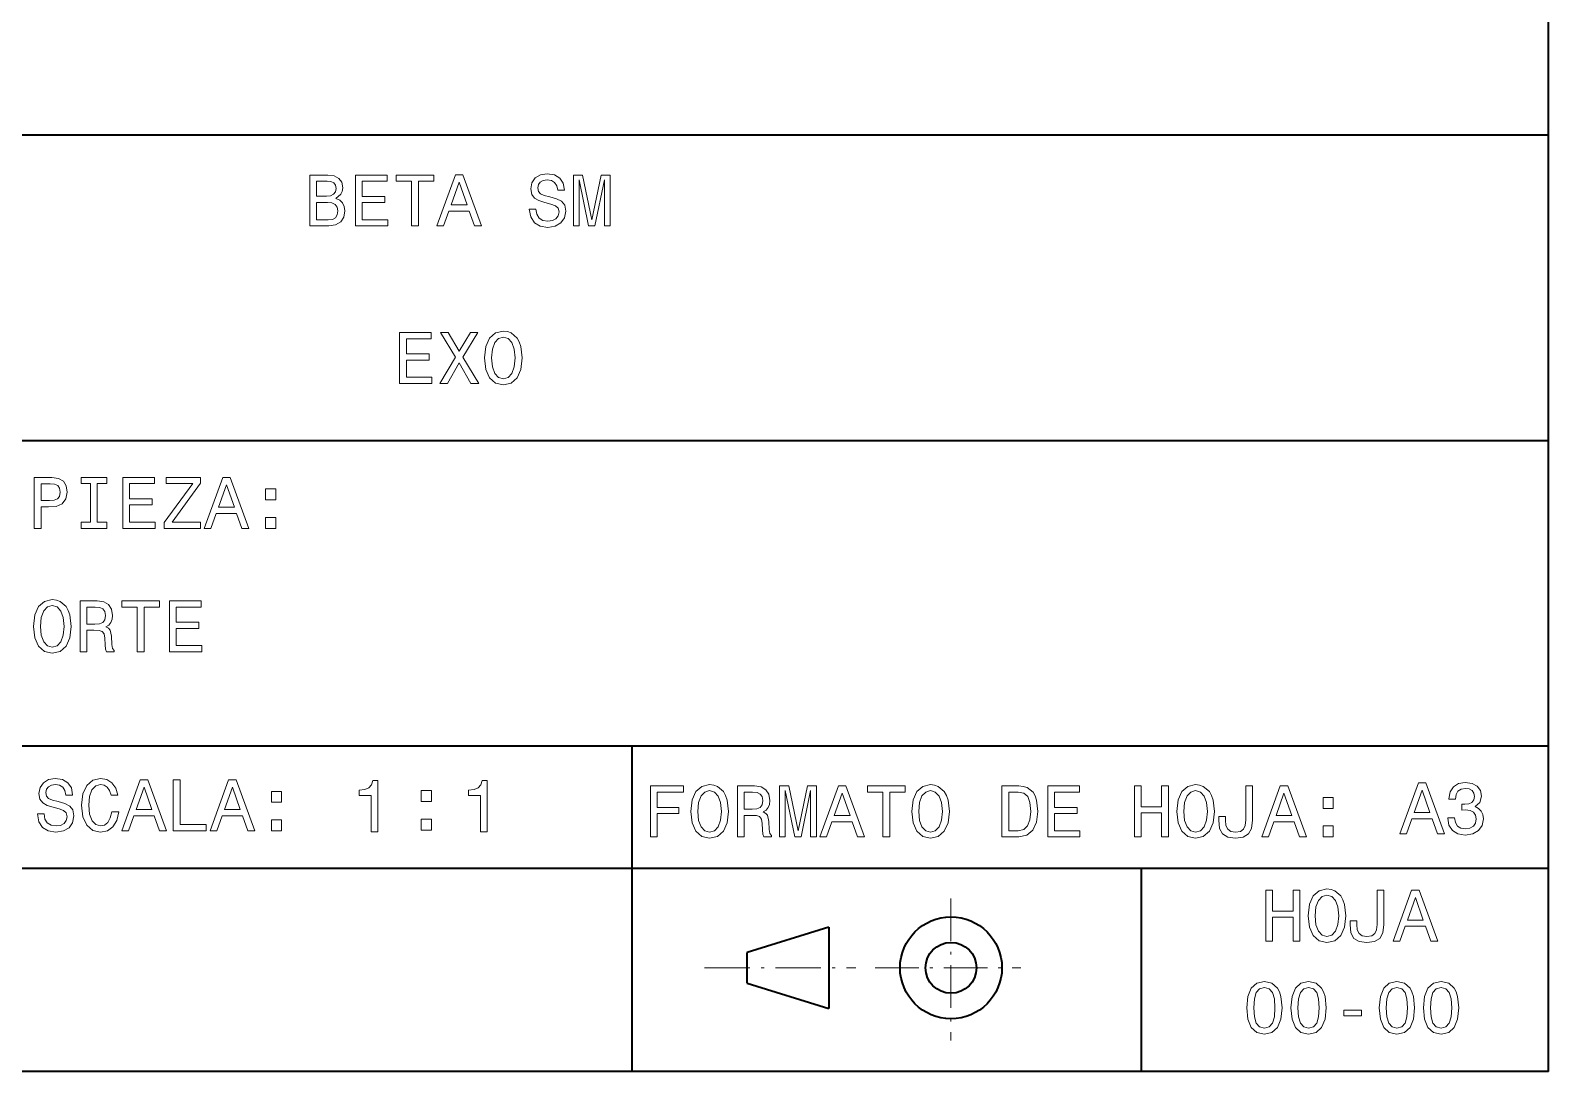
# Model space of a CAD drawing. Extents: x 5 to 413, y 5 to 291.
# Drawn here: x 360.9 to 413.4, y 5.3 to 41.3 of the extents above; entities that cross this region are included whole.
import ezdxf

# ---------------------------------------------------------------- set-up
doc = ezdxf.new("R2010")
doc.units = 0
doc.linetypes.add('DASHDOT', pattern=[18.5, 12, -3, 0.5, -3])

msp = doc.modelspace()

# ---------------------------------------------------------------- linework, layer by layer
at = {"color": 7, "lineweight": 35}
for p, q in [((413.367157, 5.281658), (413.367157, 290.786957)), ((335.902863, 37.675823), (413.367157, 37.675823)), ((335.902863, 27.112509), (413.367157, 27.112509)), ((335.902863, 16.549194), (413.367157, 16.549194)), ((381.677216, 16.549194), (381.677216, 5.281658)), ((335.902863, 12.323868), (413.367157, 12.323868)), ((399.282745, 12.323868), (399.282745, 5.281658)), ((388.483551, 10.281628), (385.666656, 9.401351)), ((388.483551, 10.281628), (388.483551, 7.464743)), ((385.666656, 8.873185), (385.666656, 9.401351)), ((385.666656, 8.345019), (385.666656, 8.873185)), ((385.666656, 8.345019), (388.483551, 7.464743)), ((413.367157, 5.281658), (5.281658, 5.281658))]:
    msp.add_line(p, q, dxfattribs=at)
at = {"color": 7, "linetype": 'DASHDOT', "lineweight": 13, "ltscale": 0.122791}
msp.add_line((392.708862, 11.27289), (392.708862, 6.361248), dxfattribs=at)
at = {"color": 7, "linetype": 'DASHDOT', "lineweight": 13, "ltscale": 0.130659}
msp.add_line((384.189178, 8.873185), (389.415527, 8.873185), dxfattribs=at)
at = {"color": 7, "linetype": 'DASHDOT', "lineweight": 13, "ltscale": 0.125883}
msp.add_line((390.089905, 8.873185), (395.125214, 8.873185), dxfattribs=at)
at = {"color": 7, "lineweight": 13}
for points in [[(371.443695, 35.47995), (371.621277, 35.627087), (371.666931, 35.726025), (371.682159, 35.84779), (371.64917, 36.038052), (371.550232, 36.175041), (371.390411, 36.258755), (371.167175, 36.289196), (370.540588, 36.289196), (370.540588, 34.528645), (371.202698, 34.528645), (371.438629, 34.564159), (371.613647, 34.668171), (371.722748, 34.833061), (371.760803, 35.056301), (371.737976, 35.205975), (371.677094, 35.33028), (371.578156, 35.421604)], [(372.121033, 34.528645), (373.237213, 34.528645), (373.237213, 34.741737), (372.354401, 34.741737), (372.354401, 35.337891), (373.140839, 35.337891), (373.140839, 35.548447), (372.354401, 35.548447), (372.354401, 36.076103), (373.216919, 36.076103), (373.216919, 36.289196), (372.121033, 36.289196)], [(374.06424, 34.528645), (374.297607, 34.528645), (374.297607, 36.076103), (374.830353, 36.076103), (374.830353, 36.289196), (373.528961, 36.289196), (373.528961, 36.076103), (374.06424, 36.076103)], [(374.93689, 34.528645), (375.170288, 34.528645), (375.355469, 35.046154), (376.058167, 35.046154), (376.243347, 34.528645), (376.481812, 34.528645), (375.837463, 36.291733), (375.578705, 36.291733)], [(378.361603, 35.109577), (378.130737, 35.109577), (378.181488, 34.840672), (378.308319, 34.642803), (378.503662, 34.523571), (378.767487, 34.480446), (379.028778, 34.521034), (379.224121, 34.632652), (379.348419, 34.807693), (379.394073, 35.038544), (379.356018, 35.246563), (379.249481, 35.381016), (379.076965, 35.469803), (378.84613, 35.535763), (378.648254, 35.583961), (378.51889, 35.639771), (378.445312, 35.720951), (378.422485, 35.84779), (378.445312, 35.961948), (378.511261, 36.048199), (378.612732, 36.106544), (378.752258, 36.126839), (378.894318, 36.101471), (379.005951, 36.032978), (379.079529, 35.918823), (379.115021, 35.764076), (379.345886, 35.764076), (379.345886, 35.76915), (379.305298, 36.00761), (379.186066, 36.185188), (378.998352, 36.296806), (378.744659, 36.334862), (378.516357, 36.296806), (378.338776, 36.190262), (378.224609, 36.025368), (378.184021, 35.812275), (378.21701, 35.622013), (378.313385, 35.492638), (378.465607, 35.406384), (378.673615, 35.340427), (378.87912, 35.282082), (379.033844, 35.226269), (379.127716, 35.145092), (379.160706, 35.013176), (379.130249, 34.878727), (379.051605, 34.777252), (378.932373, 34.713833), (378.777649, 34.693539), (378.605133, 34.721443), (378.473206, 34.80262), (378.389496, 34.934536)], [(379.655365, 34.528645), (379.850708, 34.528645), (379.850708, 36.126839), (380.180481, 34.528645), (380.398651, 34.528645), (380.725922, 36.126839), (380.725922, 34.528645), (380.923798, 34.528645), (380.923798, 36.289196), (380.614288, 36.289196), (380.289581, 34.736664), (379.967407, 36.289196), (379.655365, 36.289196)], [(371.118988, 35.558594), (370.773956, 35.558594), (370.773956, 36.07864), (371.139282, 36.07864), (371.276276, 36.063419), (371.37265, 36.017757), (371.431, 35.939117), (371.451294, 35.822422), (371.428467, 35.70573), (371.367584, 35.62455), (371.26358, 35.573814)], [(375.436646, 35.261784), (375.708099, 36.038052), (375.979523, 35.261784)], [(371.174774, 34.739201), (370.773956, 34.739201), (370.773956, 35.345501), (371.151947, 35.345501), (371.311768, 35.327744), (371.425934, 35.274467), (371.494415, 35.183144), (371.517273, 35.051228), (371.494415, 34.911705), (371.431, 34.815304), (371.324463, 34.756958)], [(373.648224, 29.082737), (374.764404, 29.082737), (374.764404, 29.29583), (373.881592, 29.29583), (373.881592, 29.891983), (374.667999, 29.891983), (374.667999, 30.102539), (373.881592, 30.102539), (373.881592, 30.630198), (374.74411, 30.630198), (374.74411, 30.84329), (373.648224, 30.84329)], [(375.035858, 29.082737), (375.302216, 29.082737), (375.705566, 29.795584), (376.116547, 29.082737), (376.385437, 29.082737), (375.834961, 29.98838), (376.357544, 30.845827), (376.101318, 30.845827), (375.713165, 30.193863), (375.332642, 30.845827), (375.066284, 30.845827), (375.586334, 29.985844)], [(376.583313, 29.963013), (376.628967, 29.56727), (376.760895, 29.275536), (376.96637, 29.095421), (377.23526, 29.034538), (377.501648, 29.095421), (377.709656, 29.275536), (377.83902, 29.56727), (377.887238, 29.963013), (377.83902, 30.35622), (377.783234, 30.516041), (377.709656, 30.647955), (377.501648, 30.828068), (377.374786, 30.873732), (377.23526, 30.891489), (376.963837, 30.828068), (376.758362, 30.650492), (376.628967, 30.358757)], [(376.826843, 29.963013), (376.854736, 30.269968), (376.938477, 30.495745), (377.067841, 30.632734), (377.23526, 30.680933), (377.400177, 30.632734), (377.529541, 30.493208), (377.613251, 30.267431), (377.643707, 29.963013), (377.613251, 29.656057), (377.529541, 29.430281), (377.400177, 29.293293), (377.23526, 29.247631), (377.067841, 29.293293), (376.938477, 29.430281), (376.854736, 29.653521)], [(361.021027, 24.070965), (361.254395, 24.070965), (361.254395, 24.814253), (361.513153, 24.814253), (361.774445, 24.826937), (361.982483, 24.915726), (362.116913, 25.08823), (362.162598, 25.324154), (362.127075, 25.54232), (362.025604, 25.702139), (361.858154, 25.798538), (361.629852, 25.831518), (361.021027, 25.831518)], [(362.966766, 24.284058), (362.642029, 24.284058), (362.642029, 24.070965), (363.524841, 24.070965), (363.524841, 24.284058), (363.200134, 24.284058), (363.200134, 25.618425), (363.524841, 25.618425), (363.524841, 25.831518), (362.642029, 25.831518), (362.642029, 25.618425), (362.966766, 25.618425)], [(364.077881, 24.070965), (365.194092, 24.070965), (365.194092, 24.284058), (364.311279, 24.284058), (364.311279, 24.880211), (365.097687, 24.880211), (365.097687, 25.090767), (364.311279, 25.090767), (364.311279, 25.618425), (365.173798, 25.618425), (365.173798, 25.831518), (364.077881, 25.831518)], [(365.506104, 24.070965), (366.76944, 24.070965), (366.76944, 24.284058), (365.785156, 24.284058), (366.76944, 25.631109), (366.76944, 25.831518), (365.574615, 25.831518), (365.574615, 25.618425), (366.505615, 25.618425), (365.506104, 24.273911)], [(366.893738, 24.070965), (367.127136, 24.070965), (367.312317, 24.588476), (368.015015, 24.588476), (368.200226, 24.070965), (368.43866, 24.070965), (367.794312, 25.834055), (367.535583, 25.834055)], [(361.566437, 25.615887), (361.718628, 25.600666), (361.830261, 25.552467), (361.89621, 25.463678), (361.919067, 25.324154), (361.893677, 25.177017), (361.825195, 25.08823), (361.708496, 25.042566), (361.548676, 25.029882), (361.254395, 25.029882), (361.254395, 25.615887)], [(367.393494, 24.804106), (367.664948, 25.580372), (367.936371, 24.804106)], [(369.017059, 25.05525), (369.367157, 25.05525), (369.367157, 25.433237), (369.017059, 25.433237)], [(369.017059, 24.070965), (369.367157, 24.070965), (369.367157, 24.448952), (369.017059, 24.448952)], [(360.991791, 20.68189), (361.037445, 20.286148), (361.169373, 19.994413), (361.374847, 19.814299), (361.643768, 19.753416), (361.910126, 19.814299), (362.118134, 19.994413), (362.247528, 20.286148), (362.295715, 20.68189), (362.247528, 21.075098), (362.191711, 21.234917), (362.118134, 21.366833), (361.910126, 21.546946), (361.783264, 21.592609), (361.643768, 21.610367), (361.372314, 21.546946), (361.16684, 21.36937), (361.037445, 21.077635)], [(362.605194, 19.801615), (362.841125, 19.801615), (362.841125, 20.544903), (363.082123, 20.544903), (363.259705, 20.537292), (363.371338, 20.501778), (363.43222, 20.418062), (363.457581, 20.268389), (363.470276, 20.040075), (363.485474, 19.890404), (363.51593, 19.801615), (363.782288, 19.801615), (363.782288, 19.849813), (363.723938, 19.920845), (363.703644, 20.052759), (363.685883, 20.336884), (363.642761, 20.54744), (363.584412, 20.613398), (363.493103, 20.661596), (363.594574, 20.725018), (363.665588, 20.813805), (363.711273, 20.925426), (363.726471, 21.059877), (363.690979, 21.27297), (363.589508, 21.432789), (363.422058, 21.529188), (363.193756, 21.562168), (362.605194, 21.562168)], [(364.58139, 19.801615), (364.814789, 19.801615), (364.814789, 21.349075), (365.347504, 21.349075), (365.347504, 21.562168), (364.046112, 21.562168), (364.046112, 21.349075), (364.58139, 21.349075)], [(365.692505, 19.801615), (366.808716, 19.801615), (366.808716, 20.014708), (365.925903, 20.014708), (365.925903, 20.610861), (366.712311, 20.610861), (366.712311, 20.821417), (365.925903, 20.821417), (365.925903, 21.349075), (366.788422, 21.349075), (366.788422, 21.562168), (365.692505, 21.562168)], [(361.235321, 20.68189), (361.263245, 20.988846), (361.346954, 21.214622), (361.476318, 21.351612), (361.643768, 21.399811), (361.808655, 21.351612), (361.938019, 21.212086), (362.021729, 20.986309), (362.052185, 20.68189), (362.021729, 20.374935), (361.938019, 20.149158), (361.808655, 20.012171), (361.643768, 19.966509), (361.476318, 20.012171), (361.346954, 20.149158), (361.263245, 20.372398)], [(363.127808, 21.346539), (363.282532, 21.331316), (363.391632, 21.283117), (363.460114, 21.194328), (363.482941, 21.054804), (363.457581, 20.907667), (363.389099, 20.81888), (363.2724, 20.773216), (363.112579, 20.760532), (362.841125, 20.760532), (362.841125, 21.346539)], [(361.359558, 14.194213), (361.128723, 14.194213), (361.179443, 13.92531), (361.306305, 13.727438), (361.501617, 13.608208), (361.765442, 13.565082), (362.026764, 13.605671), (362.222076, 13.717291), (362.346375, 13.892331), (362.392059, 14.123182), (362.354004, 14.331202), (362.247467, 14.465652), (362.074951, 14.554441), (361.844086, 14.620399), (361.64624, 14.668598), (361.516846, 14.724408), (361.443268, 14.805586), (361.420441, 14.932427), (361.443268, 15.046584), (361.509247, 15.132835), (361.610718, 15.191183), (361.750244, 15.211477), (361.892303, 15.18611), (362.003906, 15.117615), (362.077484, 15.003458), (362.113007, 14.848712), (362.343842, 14.848712), (362.343842, 14.853786), (362.303253, 15.092247), (362.184021, 15.269824), (361.996307, 15.381444), (361.742615, 15.419497), (361.514313, 15.381444), (361.336731, 15.274898), (361.222565, 15.110004), (361.181976, 14.896912), (361.214966, 14.70665), (361.311371, 14.577272), (361.463562, 14.491021), (361.6716, 14.425063), (361.877075, 14.366716), (362.03183, 14.310906), (362.125671, 14.229729), (362.158661, 14.097814), (362.128235, 13.963363), (362.049591, 13.86189), (361.930359, 13.798469), (361.775604, 13.778174), (361.603088, 13.80608), (361.471191, 13.887258), (361.387482, 14.019173)], [(363.698517, 14.26778), (363.647766, 14.054688), (363.564056, 13.902478), (363.447357, 13.808617), (363.310394, 13.778174), (363.145477, 13.823837), (363.016113, 13.960826), (362.929871, 14.184066), (362.901947, 14.493558), (362.929871, 14.800512), (363.01358, 15.026289), (363.142944, 15.163278), (363.310394, 15.211477), (363.432159, 15.18611), (363.536163, 15.115078), (363.61734, 15.000921), (363.673157, 14.843638), (363.914154, 14.843638), (363.838043, 15.084637), (363.706116, 15.267287), (363.526001, 15.381444), (363.310394, 15.422033), (363.041473, 15.358613), (362.835999, 15.181035), (362.704071, 14.889301), (362.658417, 14.493558), (362.704071, 14.097814), (362.835999, 13.80608), (363.041473, 13.625965), (363.310394, 13.565082), (363.546295, 13.613281), (363.736572, 13.747733), (363.871002, 13.968436), (363.942047, 14.26778)], [(364.043518, 13.613281), (364.276917, 13.613281), (364.462097, 14.130793), (365.164795, 14.130793), (365.349976, 13.613281), (365.58844, 13.613281), (364.944092, 15.37637), (364.685333, 15.37637)], [(365.826904, 13.613281), (366.958313, 13.613281), (366.958313, 13.826374), (366.060303, 13.826374), (366.060303, 15.373834), (365.826904, 15.373834)], [(367.097839, 13.613281), (367.331238, 13.613281), (367.516418, 14.130793), (368.219116, 14.130793), (368.404297, 13.613281), (368.642761, 13.613281), (367.998413, 15.37637), (367.739655, 15.37637)], [(372.667664, 13.58071), (372.898499, 13.58071), (372.898499, 15.353947), (372.726013, 15.353947), (372.680328, 15.199202), (372.58902, 15.095192), (372.449493, 15.034307), (372.256683, 15.014013), (372.256683, 14.833899), (372.667664, 14.833899)], [(376.440582, 13.58071), (376.671417, 13.58071), (376.671417, 15.353947), (376.498932, 15.353947), (376.453247, 15.199202), (376.361938, 15.095192), (376.222412, 15.034307), (376.029602, 15.014013), (376.029602, 14.833899), (376.440582, 14.833899)], [(408.222443, 13.512086), (408.455811, 13.512086), (408.640991, 14.029597), (409.343719, 14.029597), (409.5289, 13.512086), (409.767365, 13.512086), (409.123016, 15.275175), (408.864258, 15.275175)], [(409.8815, 14.065112), (409.8815, 14.047355), (409.922089, 13.80382), (410.041321, 13.621169), (410.229065, 13.504476), (410.477661, 13.461349), (410.741486, 13.504476), (410.939362, 13.616096), (411.066193, 13.793673), (411.111877, 14.021987), (411.091583, 14.171659), (411.035767, 14.293427), (410.944427, 14.387288), (410.822662, 14.455783), (410.987549, 14.592771), (411.045898, 14.810937), (411.007874, 15.008809), (410.898773, 15.158482), (410.721191, 15.252344), (410.477661, 15.285322), (410.249359, 15.244734), (410.07431, 15.133114), (409.960144, 14.955536), (409.922089, 14.719612), (409.922089, 14.701854), (410.147888, 14.701854), (410.168182, 14.86421), (410.234131, 14.980905), (410.340668, 15.051935), (410.490356, 15.077303), (410.622253, 15.057009), (410.718658, 15.003736), (410.777008, 14.917484), (410.799835, 14.80079), (410.777008, 14.676486), (410.716125, 14.592771), (410.609589, 14.542034), (410.464966, 14.526814), (410.366058, 14.52935), (410.366058, 14.328941), (410.490356, 14.334015), (410.650177, 14.311184), (410.769409, 14.2503), (410.840424, 14.151364), (410.865784, 14.021987), (410.837891, 13.874851), (410.764313, 13.765768), (410.647644, 13.697273), (410.492889, 13.674442), (410.333069, 13.699811), (410.21637, 13.775915), (410.142792, 13.897682), (410.114899, 14.065112)], [(364.543274, 14.346422), (364.814728, 15.122688), (365.086151, 14.346422)], [(367.597595, 14.346422), (367.869049, 15.122688), (368.140472, 14.346422)], [(369.221161, 14.597567), (369.571259, 14.597567), (369.571259, 14.975554), (369.221161, 14.975554)], [(374.395691, 14.623041), (374.745789, 14.623041), (374.745789, 15.001028), (374.395691, 15.001028)], [(382.318634, 13.402016), (382.554565, 13.402016), (382.554565, 14.211261), (383.295319, 14.211261), (383.295319, 14.421817), (382.554565, 14.421817), (382.554565, 14.949475), (383.465271, 14.949475), (383.465271, 15.162568), (382.318634, 15.162568)], [(383.713898, 14.282292), (383.759552, 13.886548), (383.891479, 13.594814), (384.096954, 13.4147), (384.365845, 13.353816), (384.632233, 13.4147), (384.84024, 13.594814), (384.969604, 13.886548), (385.017822, 14.282292), (384.969604, 14.675499), (384.913818, 14.835319), (384.84024, 14.967233), (384.632233, 15.147347), (384.505371, 15.19301), (384.365845, 15.210768), (384.094421, 15.147347), (383.888916, 14.969769), (383.759552, 14.678036)], [(383.957428, 14.282292), (383.985321, 14.589247), (384.069031, 14.815023), (384.198425, 14.952012), (384.365845, 15.000212), (384.530731, 14.952012), (384.660126, 14.812487), (384.743835, 14.58671), (384.774292, 14.282292), (384.743835, 13.975337), (384.660126, 13.74956), (384.530731, 13.612572), (384.365845, 13.566909), (384.198425, 13.612572), (384.069031, 13.74956), (383.985321, 13.9728)], [(385.327301, 13.402016), (385.563232, 13.402016), (385.563232, 14.145304), (385.80423, 14.145304), (385.981812, 14.137693), (386.093414, 14.102178), (386.154297, 14.018463), (386.179688, 13.868791), (386.192352, 13.640476), (386.207581, 13.490805), (386.238037, 13.402016), (386.504395, 13.402016), (386.504395, 13.450215), (386.446045, 13.521246), (386.425751, 13.653161), (386.40799, 13.937284), (386.364868, 14.14784), (386.306519, 14.213798), (386.215179, 14.261997), (386.31665, 14.325418), (386.387695, 14.414207), (386.43335, 14.525826), (386.448578, 14.660278), (386.413055, 14.873371), (386.311584, 15.033191), (386.144165, 15.129589), (385.915863, 15.162568), (385.327301, 15.162568)], [(385.849884, 14.946939), (386.004639, 14.931718), (386.113708, 14.883518), (386.18222, 14.794729), (386.205048, 14.655205), (386.179688, 14.508069), (386.111176, 14.41928), (385.994476, 14.373617), (385.834656, 14.360933), (385.563232, 14.360933), (385.563232, 14.946939)], [(386.78598, 13.402016), (386.981323, 13.402016), (386.981323, 15.000212), (387.311096, 13.402016), (387.529266, 13.402016), (387.856506, 15.000212), (387.856506, 13.402016), (388.054382, 13.402016), (388.054382, 15.162568), (387.744904, 15.162568), (387.420197, 13.610035), (387.097992, 15.162568), (386.78598, 15.162568)], [(388.176147, 13.402016), (388.409546, 13.402016), (388.594727, 13.919527), (389.297424, 13.919527), (389.482605, 13.402016), (389.721069, 13.402016), (389.076721, 15.165105), (388.817963, 15.165105)], [(388.675903, 14.135157), (388.947357, 14.911423), (389.218781, 14.135157)], [(390.357819, 13.402016), (390.591217, 13.402016), (390.591217, 14.949475), (391.123932, 14.949475), (391.123932, 15.162568), (389.82254, 15.162568), (389.82254, 14.949475), (390.357819, 14.949475)], [(391.349701, 14.282292), (391.395386, 13.886548), (391.527283, 13.594814), (391.732788, 13.4147), (392.001678, 13.353816), (392.268036, 13.4147), (392.476074, 13.594814), (392.605438, 13.886548), (392.653625, 14.282292), (392.605438, 14.675499), (392.549622, 14.835319), (392.476074, 14.967233), (392.268036, 15.147347), (392.141205, 15.19301), (392.001678, 15.210768), (391.730225, 15.147347), (391.52475, 14.969769), (391.395386, 14.678036)], [(391.593262, 14.282292), (391.621155, 14.589247), (391.704865, 14.815023), (391.834259, 14.952012), (392.001678, 15.000212), (392.166565, 14.952012), (392.295959, 14.812487), (392.379669, 14.58671), (392.410095, 14.282292), (392.379669, 13.975337), (392.295959, 13.74956), (392.166565, 13.612572), (392.001678, 13.566909), (391.834259, 13.612572), (391.704865, 13.74956), (391.621155, 13.9728)], [(395.053467, 15.162568), (394.467468, 15.162568), (394.467468, 13.402016), (395.053467, 13.402016), (395.329987, 13.457826), (395.535461, 13.627792), (395.662292, 13.904305), (395.707977, 14.282292), (395.667389, 14.667889), (395.616638, 14.820098), (395.545624, 14.941865), (395.340118, 15.106758), (395.205688, 15.147347)], [(395.035706, 14.952012), (395.228516, 14.91396), (395.360413, 14.797266), (395.439056, 14.589247), (395.464447, 14.282292), (395.436523, 13.985484), (395.35788, 13.777465), (395.22345, 13.653161), (395.035706, 13.612572), (394.7034, 13.612572), (394.7034, 14.952012)], [(396.050446, 13.402016), (397.166656, 13.402016), (397.166656, 13.615108), (396.283813, 13.615108), (396.283813, 14.211261), (397.070251, 14.211261), (397.070251, 14.421817), (396.283813, 14.421817), (396.283813, 14.949475), (397.146362, 14.949475), (397.146362, 15.162568), (396.050446, 15.162568)], [(399.04895, 13.402016), (399.284882, 13.402016), (399.284882, 14.229019), (399.990112, 14.229019), (399.990112, 13.402016), (400.223511, 13.402016), (400.223511, 15.162568), (399.990112, 15.162568), (399.990112, 14.444649), (399.284882, 14.444649), (399.284882, 15.162568), (399.04895, 15.162568)], [(400.512695, 14.282292), (400.55838, 13.886548), (400.690277, 13.594814), (400.895752, 13.4147), (401.164673, 13.353816), (401.43103, 13.4147), (401.639069, 13.594814), (401.768433, 13.886548), (401.81662, 14.282292), (401.768433, 14.675499), (401.712616, 14.835319), (401.639069, 14.967233), (401.43103, 15.147347), (401.304199, 15.19301), (401.164673, 15.210768), (400.893219, 15.147347), (400.687744, 14.969769), (400.55838, 14.678036)], [(400.756256, 14.282292), (400.784149, 14.589247), (400.867859, 14.815023), (400.997253, 14.952012), (401.164673, 15.000212), (401.329559, 14.952012), (401.458954, 14.812487), (401.542664, 14.58671), (401.57309, 14.282292), (401.542664, 13.975337), (401.458954, 13.74956), (401.329559, 13.612572), (401.164673, 13.566909), (400.997253, 13.612572), (400.867859, 13.74956), (400.784149, 13.9728)], [(402.894775, 13.985484), (402.877014, 13.797759), (402.823761, 13.668382), (402.714661, 13.589741), (402.547241, 13.566909), (402.382355, 13.589741), (402.273254, 13.663308), (402.209839, 13.792686), (402.192078, 13.980411), (402.197144, 14.107251), (401.968842, 14.107251), (401.963776, 13.977874), (401.994202, 13.696287), (402.098206, 13.500952), (402.27832, 13.391869), (402.544708, 13.353816), (402.808533, 13.391869), (402.988647, 13.500952), (403.092651, 13.69375), (403.125641, 13.975337), (403.125641, 15.162568), (402.894775, 15.162568)], [(403.447815, 13.402016), (403.681183, 13.402016), (403.866394, 13.919527), (404.569092, 13.919527), (404.754272, 13.402016), (404.992737, 13.402016), (404.348389, 15.165105), (404.08963, 15.165105)], [(403.947571, 14.135157), (404.218994, 14.911423), (404.490448, 14.135157)], [(405.571136, 14.386301), (405.921204, 14.386301), (405.921204, 14.764288), (405.571136, 14.764288)], [(408.722198, 14.245227), (408.993622, 15.021494), (409.265076, 14.245227)], [(369.221161, 13.613281), (369.571259, 13.613281), (369.571259, 13.991267), (369.221161, 13.991267)], [(374.395691, 13.638756), (374.745789, 13.638756), (374.745789, 14.016742), (374.395691, 14.016742)], [(405.571136, 13.402016), (405.921204, 13.402016), (405.921204, 13.780002), (405.571136, 13.780002)], [(403.58963, 9.792529), (403.825531, 9.792529), (403.825531, 10.619533), (404.530792, 10.619533), (404.530792, 9.792529), (404.76416, 9.792529), (404.76416, 11.553082), (404.530792, 11.553082), (404.530792, 10.835162), (403.825531, 10.835162), (403.825531, 11.553082), (403.58963, 11.553082)], [(405.053375, 10.672806), (405.09903, 10.277061), (405.230957, 9.985328), (405.436432, 9.805213), (405.705322, 9.744329), (405.97171, 9.805213), (406.179718, 9.985328), (406.309082, 10.277061), (406.3573, 10.672806), (406.309082, 11.066012), (406.253296, 11.225832), (406.179718, 11.357746), (405.97171, 11.537861), (405.844849, 11.583524), (405.705322, 11.601281), (405.433899, 11.537861), (405.228394, 11.360283), (405.09903, 11.068549)], [(407.435425, 10.375998), (407.417694, 10.188272), (407.36441, 10.058895), (407.255341, 9.980254), (407.087891, 9.957422), (406.923004, 9.980254), (406.813904, 10.053822), (406.750488, 10.183199), (406.732727, 10.370924), (406.737823, 10.497765), (406.509491, 10.497765), (406.504425, 10.368387), (406.534882, 10.086801), (406.638885, 9.891465), (406.819, 9.782382), (407.085358, 9.744329), (407.349182, 9.782382), (407.529297, 9.891465), (407.633301, 10.084263), (407.66629, 10.36585), (407.66629, 11.553082), (407.435425, 11.553082)], [(407.988464, 9.792529), (408.221863, 9.792529), (408.407043, 10.31004), (409.109741, 10.31004), (409.294922, 9.792529), (409.533386, 9.792529), (408.889038, 11.555618), (408.63028, 11.555618)], [(405.296906, 10.672806), (405.324799, 10.97976), (405.408508, 11.205538), (405.537903, 11.342525), (405.705322, 11.390725), (405.870209, 11.342525), (405.999603, 11.203001), (406.083313, 10.977223), (406.11377, 10.672806), (406.083313, 10.36585), (405.999603, 10.140074), (405.870209, 10.003085), (405.705322, 9.957422), (405.537903, 10.003085), (405.408508, 10.140074), (405.324799, 10.363314)], [(408.48822, 10.52567), (408.759674, 11.301937), (409.031097, 10.52567)], [(402.931213, 7.490232), (402.969238, 7.091951), (403.08847, 6.807827), (403.278748, 6.635324), (403.542572, 6.579514), (403.803864, 6.635324), (403.994141, 6.807827), (404.110809, 7.091951), (404.151398, 7.490232), (404.110809, 7.885975), (404.062622, 8.043259), (403.994141, 8.172636), (403.803864, 8.34514), (403.542572, 8.403486), (403.278748, 8.34514), (403.08847, 8.170099), (402.969238, 7.885975)], [(404.458374, 7.490232), (404.496429, 7.091951), (404.615662, 6.807827), (404.805908, 6.635324), (405.069733, 6.579514), (405.331024, 6.635324), (405.521301, 6.807827), (405.638, 7.091951), (405.678589, 7.490232), (405.638, 7.885975), (405.589783, 8.043259), (405.521301, 8.172636), (405.331024, 8.34514), (405.069733, 8.403486), (404.805908, 8.34514), (404.615662, 8.170099), (404.496429, 7.885975)], [(407.512695, 7.490232), (407.550751, 7.091951), (407.669983, 6.807827), (407.860229, 6.635324), (408.124084, 6.579514), (408.385376, 6.635324), (408.575623, 6.807827), (408.692322, 7.091951), (408.73291, 7.490232), (408.692322, 7.885975), (408.644104, 8.043259), (408.575623, 8.172636), (408.385376, 8.34514), (408.124084, 8.403486), (407.860229, 8.34514), (407.669983, 8.170099), (407.550751, 7.885975)], [(409.039856, 7.490232), (409.077911, 7.091951), (409.197144, 6.807827), (409.38739, 6.635324), (409.651245, 6.579514), (409.912537, 6.635324), (410.102783, 6.807827), (410.219482, 7.091951), (410.260071, 7.490232), (410.219482, 7.885975), (410.171295, 8.043259), (410.102783, 8.172636), (409.912537, 8.34514), (409.651245, 8.403486), (409.38739, 8.34514), (409.197144, 8.170099), (409.077911, 7.885975)], [(403.174744, 7.490232), (403.195038, 7.797187), (403.258453, 8.01789), (403.37262, 8.147268), (403.542572, 8.19293), (403.709991, 8.147268), (403.824158, 8.01789), (403.887573, 7.797187), (403.907867, 7.490232), (403.887573, 7.18074), (403.824158, 6.960036), (403.709991, 6.830659), (403.542572, 6.787533), (403.37262, 6.830659), (403.258453, 6.960036), (403.195038, 7.18074)], [(404.701904, 7.490232), (404.722198, 7.797187), (404.785614, 8.01789), (404.89978, 8.147268), (405.069733, 8.19293), (405.237183, 8.147268), (405.351318, 8.01789), (405.414734, 7.797187), (405.435028, 7.490232), (405.414734, 7.18074), (405.351318, 6.960036), (405.237183, 6.830659), (405.069733, 6.787533), (404.89978, 6.830659), (404.785614, 6.960036), (404.722198, 7.18074)], [(407.756226, 7.490232), (407.77652, 7.797187), (407.839935, 8.01789), (407.954102, 8.147268), (408.124084, 8.19293), (408.291504, 8.147268), (408.40567, 8.01789), (408.469086, 7.797187), (408.48938, 7.490232), (408.469086, 7.18074), (408.40567, 6.960036), (408.291504, 6.830659), (408.124084, 6.787533), (407.954102, 6.830659), (407.839935, 6.960036), (407.77652, 7.18074)], [(409.283386, 7.490232), (409.30368, 7.797187), (409.367126, 8.01789), (409.481262, 8.147268), (409.651245, 8.19293), (409.818665, 8.147268), (409.932831, 8.01789), (409.996246, 7.797187), (410.016541, 7.490232), (409.996246, 7.18074), (409.932831, 6.960036), (409.818665, 6.830659), (409.651245, 6.787533), (409.481262, 6.830659), (409.367126, 6.960036), (409.30368, 7.18074)], [(406.289948, 7.211182), (406.90387, 7.211182), (406.90387, 7.41159), (406.289948, 7.41159)]]:
    msp.add_lwpolyline(points, close=True, dxfattribs=at)
at = {"color": 7, "lineweight": 35}
for radius in [1.760553, 0.880276]:
    msp.add_circle((392.708862, 8.873185), radius, dxfattribs=at)

doc.saveas('drawing.dxf')
